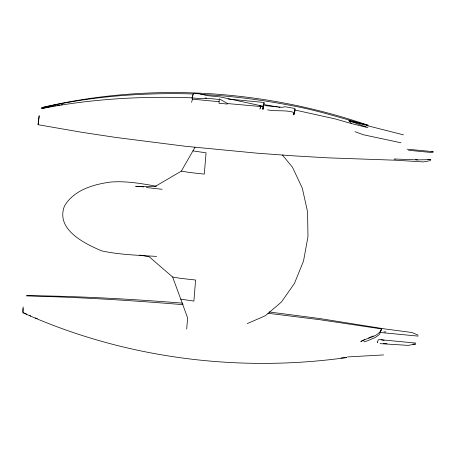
<?xml version="1.0" encoding="UTF-8"?>
<svg xmlns="http://www.w3.org/2000/svg" width="456" height="456" viewBox="0 0 456 456"><rect width="100%" height="100%" fill="white"/><g stroke="black" fill="none" stroke-linecap="round" stroke-linejoin="round"><path stroke-width="0.68" d="M23.022 308.501L22.982 311.915M293.767 114.57L293.829 112.387C285.131 109.736 276.421 111.589 267.558 109.862M186.709 329.015L187.621 317.883L172.642 277.026L149.163 256.756L139.65 255.075M260.399 108.3L260.501 107.04L259.886 109.035M262.736 109.372L262.992 106.214L219.957 96.877L207.092 95.64L200.366 93.97L193.333 93.298L192.061 97.875L199.095 98.553L206.431 98.234M263.728 106.151L263.984 102.993L262.844 106.71L227.55 103.569L219.347 98.861M263.961 104.623L264.138 102.492L228.154 99.032M38.127 124.414L39.188 115.744L38.042 124.705L81.875 132.308L115.704 137.427L185.603 146.302L257.041 153.17L292.775 155.798L328.229 157.861L395.5 160.216L423.293 161.92L430.681 160.586M192.25 97.675L192.164 99.117L219.097 101.705M263.255 109.178L263.329 108.425M293.504 114.809L293.721 113.521M192.278 97.402L192.386 96.849M192.888 95.418L192.996 94.865M23.142 306.905L22.897 312.748C123.622 358.131 237.451 372.837 346.691 357.561L341.105 357.954M191.548 102.321L192.563 99.015M227.55 103.569L227.401 104.071L218.983 103.261L219.296 99.471L205.143 98.074M263.397 107.673L262.958 109.109L263.46 105.49L263.5 105.9M403.457 134.862L366.202 125.389L365.763 126.808L348.931 120.749L351.718 123.639L367.918 127.657M377.346 342.416L377.956 340.427L378.332 340.467M363.865 341.857L367.188 340.9L375.294 337.497L379.426 334.499L381.296 329.574L380.321 331.597M377.511 342.422L377.602 342.125M364.868 339.652L360.799 341.481C367.678 337.463 378.611 337.098 381.752 328.633M294.907 109.662L294.565 113.191M143.714 186.892L135.643 186.276L154.926 186.595L181.34 171.125L195.031 147.225M247.22 323.612L265.312 315.757L281.42 302.043L294.451 283.398L303.508 261.1L307.977 236.67L307.561 211.766L302.277 188.094L292.49 167.255L282.384 154.96M368.596 337.953L371.509 336.688M372.09 336.437L373.253 335.929M53.341 105.991L41.564 108.591C91.018 98.815 141.679 96.011 192.005 97.835M54.737 105.786L56.139 105.575M57.536 105.37L59.639 105.057M61.041 104.851L62.438 104.641M347.563 356.928L383.593 354.928M395.038 159.024L417.673 159.896L430.76 159.611L427.945 159.344M412.857 344.109L415.61 344.052L408.223 345.38L380.059 343.636M293.134 114.313L294.502 114.234L295.015 108.528L286.573 106.96L284.567 106.767L282.492 107.32L264.623 105.604M193.726 93.97C142.734 92.46 91.371 96.187 41.627 107.81L41.752 107.582C149.283 82.228 263.83 89.473 368.163 125.286C345.54 119.392 323.315 112.136 300.401 107.337C267.541 100.639 234.264 95.954 200.743 94.443M383.428 343.596L386.962 343.733M156.579 256.432C138.31 255.206 119.746 254.784 101.813 250.92C84.668 243.681 55.307 229.482 64.49 206.009C73.826 190.084 93.212 184.441 110.466 182.069C125.896 180.793 141.377 183.534 156.522 186.242M383.855 331.848L385.918 331.991M182.816 303.206L178.604 302.83C128.033 298.857 77.343 296.155 26.613 295.625L26.522 295.915C77.138 297.124 127.697 300.168 178.159 304.272L183.073 304.716M407.174 149.175L433.2 151.677L431.849 151.375M408.633 150.298L433.12 152.652M394.007 159.087L395.209 159.201M380.401 332.492L418.049 336.112M378.412 339.492L415.69 343.077M146.279 187.501L162.091 189.308M259.481 105.849L260.883 105.997M267.946 313.261L319.599 319.679L381.661 328.93M269.074 311.967L319.941 318.573L384.756 328.924L411.967 332.51L418.129 335.143M415.61 159.646L417.673 159.896M264.839 104.732L277.288 106.903M278.673 107.149L280.052 107.388M294.576 109.924L334.784 118.816L351.718 123.639M401.012 142.796L363.324 134.748L355.059 131.71M381.41 339.783L384.134 340.37M348.931 120.749L365.159 125.001M192.928 150.896L206.066 152.834L204.294 174.112L189.394 172.465L181.34 171.125M172.642 277.026L180.696 278.371L195.595 280.018L193.891 301.091L180.753 299.153M35.357 317.94L37.318 318.676M366.202 125.389L367.473 125.953M23.022 312.52L26.915 314.258M29.509 315.421L30.803 315.997"/></g></svg>
